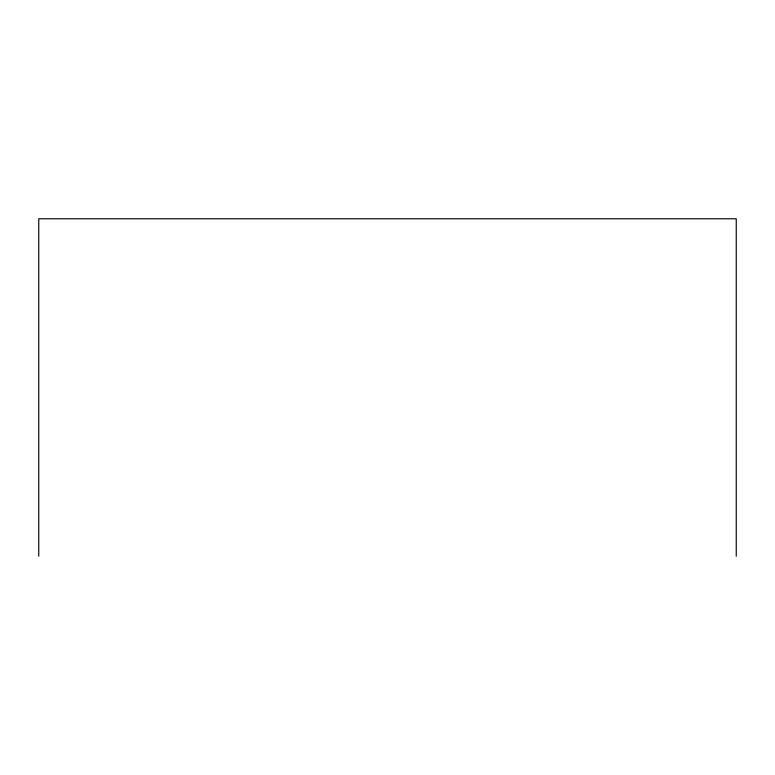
<?xml version="1.0" encoding="UTF-8"?>
<svg xmlns="http://www.w3.org/2000/svg" width="775" height="775" viewBox="0 0 775 775"><rect width="100%" height="100%" fill="white"/><g stroke="black" fill="none" stroke-linecap="round" stroke-linejoin="round"><path stroke-width="1.16" d="M736.25 556.217L736.25 218.782L38.75 218.782L38.75 556.217"/></g></svg>
